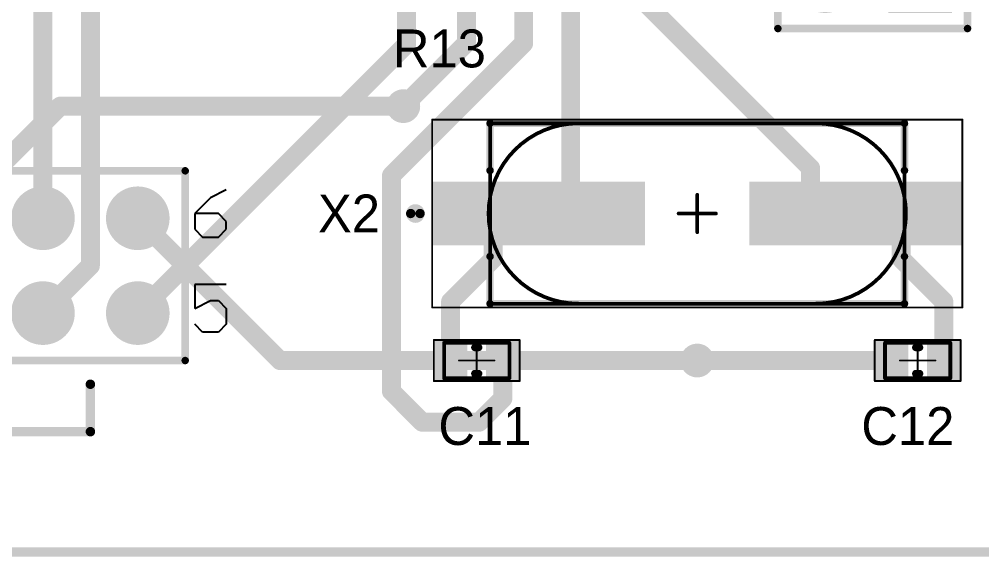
# Model space of a CAD drawing. Header units: millimetres. Extents: x 33 to 205, y 32 to 95.
# Drawn here: x 55.24 to 81.03, y 32.97 to 47.37 of the extents above; entities that cross this region are included whole.
import ezdxf

# ---------------------------------------------------------------- set-up
doc = ezdxf.new("R2010")
doc.units = ezdxf.units.MM
for name, color, linetype in [('BottomLayer', 5, 'Continuous'), ('BottomSolder', 6, 'Continuous'), ('Mechanical13', 56, 'Continuous'), ('Mechanical15', 56, 'Continuous'), ('Mechanical2', 216, 'Continuous'), ('MultiLayer', 9, 'Continuous'), ('PadHoleLayer', 156, 'Continuous'), ('TopLayer', 1, 'Continuous'), ('TopOverlay', 2, 'Continuous'), ('TopPaste', 8, 'Continuous'), ('TopSolder', 216, 'Continuous'), ('ViaHoleLayer', 16, 'Continuous')]:
    doc.layers.add(name, color=color, linetype=linetype)

# ---------------------------------------------------------------- blocks, each defined once
blk = doc.blocks.new('CTS_ATS_SM_XTAL_2_10')
at = {"layer": 'Mechanical13', "const_width": 0.1}
for points in [[(-3.175, -2.415, -1), (-3.175, 2.415)], [(3.175, 2.415, -1), (3.175, -2.415)]]:
    blk.add_lwpolyline(points, format="xyb", dxfattribs=at)
for points in [[(-5.55, 2.415), (5.55, 2.415)], [(-5.55, -2.415), (-5.55, 2.415)], [(-3.175, 2.415), (3.175, 2.415)], [(5.55, -2.415), (5.55, 2.415)], [(-5.55, -2.415), (5.55, -2.415)], [(-3.175, -2.415), (3.175, -2.415)]]:
    blk.add_lwpolyline(points, dxfattribs=at)
at = {"layer": 'Mechanical13', "const_width": 0.05}
for points in [[(-5.575, 2.415, 1), (-5.525, 2.415, 1)], [(-5.575, 2.415, 1), (-5.525, 2.415, 1)], [(-3.2, 2.415, 1), (-3.15, 2.415, 1)], [(-3.2, 2.415, 1), (-3.15, 2.415, 1)], [(3.15, 2.415, 1), (3.2, 2.415, 1)], [(3.15, 2.415, 1), (3.2, 2.415, 1)], [(5.525, 2.415, 1), (5.575, 2.415, 1)], [(5.525, 2.415, 1), (5.575, 2.415, 1)], [(-5.575, -2.415, 1), (-5.525, -2.415, 1)], [(-5.575, -2.415, 1), (-5.525, -2.415, 1)], [(-3.2, -2.415, 1), (-3.15, -2.415, 1)], [(-3.2, -2.415, 1), (-3.15, -2.415, 1)], [(3.15, -2.415, 1), (3.2, -2.415, 1)], [(3.15, -2.415, 1), (3.2, -2.415, 1)], [(5.525, -2.415, 1), (5.575, -2.415, 1)], [(5.525, -2.415, 1), (5.575, -2.415, 1)]]:
    blk.add_lwpolyline(points, format="xyb", close=True, dxfattribs=at)
at = {"layer": 'Mechanical15'}
for points, const_width in [([(-7.1, 2.515), (7.1, 2.515)], 0.05), ([(-7.1, -2.515), (-7.1, 2.515)], 0.05), ([(7.1, -2.515), (7.1, 2.515)], 0.05), ([(0, -0.5), (0, 0.5)], 0.1), ([(-0.5, 0), (0.5, 0)], 0.1), ([(-7.1, -2.515), (7.1, -2.515)], 0.05)]:
    blk.add_lwpolyline(points, dxfattribs=dict(at, const_width=const_width))
for points, const_width in [([(-7.113, 2.515, 1), (-7.088, 2.515, 1)], 0.025), ([(-7.113, 2.515, 1), (-7.088, 2.515, 1)], 0.025), ([(7.088, 2.515, 1), (7.113, 2.515, 1)], 0.025), ([(7.088, 2.515, 1), (7.113, 2.515, 1)], 0.025), ([(-0.025, 0.5, 1), (0.025, 0.5, 1)], 0.05), ([(-0.525, 0, 1), (-0.475, 0, 1)], 0.05), ([(0.475, 0, 1), (0.525, 0, 1)], 0.05), ([(-0.025, -0.5, 1), (0.025, -0.5, 1)], 0.05), ([(-7.113, -2.515, 1), (-7.088, -2.515, 1)], 0.025), ([(-7.113, -2.515, 1), (-7.088, -2.515, 1)], 0.025), ([(7.088, -2.515, 1), (7.113, -2.515, 1)], 0.025), ([(7.088, -2.515, 1), (7.113, -2.515, 1)], 0.025)]:
    blk.add_lwpolyline(points, format="xyb", close=True, dxfattribs=dict(at, const_width=const_width))
at = {"layer": 'TopLayer'}
for points in [[(-7, 0.75), (-7, -0.75), (-1.5, 0.75), (-1.5, -0.75)], [(7, -0.75), (7, 0.75), (1.5, -0.75), (1.5, 0.75)]]:
    blk.add_solid(points, dxfattribs=at)
at = {"layer": 'TopOverlay', "const_width": 0.2}
for points in [[(-5.55, 2.415), (5.55, 2.415)], [(-5.55, 1.15), (-5.55, 2.415)], [(5.55, 1.15), (5.55, 2.415)], [(-5.55, -2.415), (-5.55, -1.15)], [(5.55, -2.415), (5.55, -1.15)], [(-5.55, -2.415), (5.55, -2.415)]]:
    blk.add_lwpolyline(points, dxfattribs=at)
at = {"layer": 'TopOverlay'}
for points, const_width in [([(-5.6, 2.415, 1), (-5.5, 2.415, 1)], 0.1), ([(-5.6, 2.415, 1), (-5.5, 2.415, 1)], 0.1), ([(5.5, 2.415, 1), (5.6, 2.415, 1)], 0.1), ([(5.5, 2.415, 1), (5.6, 2.415, 1)], 0.1), ([(-5.6, 1.15, 1), (-5.5, 1.15, 1)], 0.1), ([(5.5, 1.15, 1), (5.6, 1.15, 1)], 0.1), ([(-7.425, 0, 1), (-7.675, 0, 1)], 0.25), ([(-7.738, 0, 1), (-7.613, 0, 1)], 0.125), ([(-7.487, 0, 1), (-7.362, 0, 1)], 0.125), ([(-5.6, -1.15, 1), (-5.5, -1.15, 1)], 0.1), ([(5.5, -1.15, 1), (5.6, -1.15, 1)], 0.1), ([(-5.6, -2.415, 1), (-5.5, -2.415, 1)], 0.1), ([(-5.6, -2.415, 1), (-5.5, -2.415, 1)], 0.1), ([(5.5, -2.415, 1), (5.6, -2.415, 1)], 0.1), ([(5.5, -2.415, 1), (5.6, -2.415, 1)], 0.1)]:
    blk.add_lwpolyline(points, format="xyb", close=True, dxfattribs=dict(at, const_width=const_width))
at = {"layer": 'TopPaste'}
for points in [[(-7, 0.75), (-7, -0.75), (-1.5, 0.75), (-1.5, -0.75)], [(7, -0.75), (7, 0.75), (1.5, -0.75), (1.5, 0.75)]]:
    blk.add_solid(points, dxfattribs=at)
at = {"layer": 'TopSolder'}
for points in [[(-7.102, 0.852), (-7.102, -0.852), (-1.398, 0.852), (-1.398, -0.852)], [(7.102, -0.852), (7.102, 0.852), (1.398, -0.852), (1.398, 0.852)]]:
    blk.add_solid(points, dxfattribs=at)
blk = doc.blocks.new('HDR2X3_48')
at = {"layer": 'BottomLayer', "const_width": 0.75}
for points in [[(-0.375, 2.54, 1), (0.375, 2.54, 1)], [(2.165, 2.54, 1), (2.915, 2.54, 1)], [(4.705, 2.54, 1), (5.455, 2.54, 1)], [(2.165, 0, 1), (2.915, 0, 1)], [(4.705, 0, 1), (5.455, 0, 1)]]:
    blk.add_lwpolyline(points, format="xyb", close=True, dxfattribs=at)
at = {"layer": 'BottomLayer'}
blk.add_solid([(-0.75, -0.75), (0.75, -0.75), (-0.75, 0.75), (0.75, 0.75)], dxfattribs=at)
at = {"layer": 'BottomSolder', "const_width": 0.852}
for points in [[(-0.426, 2.54, 1), (0.426, 2.54, 1)], [(2.114, 2.54, 1), (2.966, 2.54, 1)], [(4.654, 2.54, 1), (5.506, 2.54, 1)], [(2.114, 0, 1), (2.966, 0, 1)], [(4.654, 0, 1), (5.506, 0, 1)]]:
    blk.add_lwpolyline(points, format="xyb", close=True, dxfattribs=at)
at = {"layer": 'BottomSolder'}
blk.add_solid([(-0.852, -0.852), (0.852, -0.852), (-0.852, 0.852), (0.852, 0.852)], dxfattribs=at)
at = {"layer": 'MultiLayer', "const_width": 0.75}
for points in [[(-0.375, 2.54, 1), (0.375, 2.54, 1)], [(2.165, 2.54, 1), (2.915, 2.54, 1)], [(4.705, 2.54, 1), (5.455, 2.54, 1)], [(2.165, 0, 1), (2.915, 0, 1)], [(4.705, 0, 1), (5.455, 0, 1)]]:
    blk.add_lwpolyline(points, format="xyb", close=True, dxfattribs=at)
at = {"layer": 'MultiLayer'}
blk.add_solid([(-0.75, -0.75), (0.75, -0.75), (-0.75, 0.75), (0.75, 0.75)], dxfattribs=at)
at = {"layer": 'PadHoleLayer', "const_width": 0.45}
for points in [[(-0.225, 2.54, 1), (0.225, 2.54, 1)], [(2.315, 2.54, 1), (2.765, 2.54, 1)], [(4.855, 2.54, 1), (5.305, 2.54, 1)], [(-0.225, 0, 1), (0.225, 0, 1)], [(2.315, 0, 1), (2.765, 0, 1)], [(4.855, 0, 1), (5.305, 0, 1)]]:
    blk.add_lwpolyline(points, format="xyb", close=True, dxfattribs=at)
at = {"layer": 'TopLayer', "const_width": 0.75}
for points in [[(-0.375, 2.54, 1), (0.375, 2.54, 1)], [(2.165, 2.54, 1), (2.915, 2.54, 1)], [(4.705, 2.54, 1), (5.455, 2.54, 1)], [(2.165, 0, 1), (2.915, 0, 1)], [(4.705, 0, 1), (5.455, 0, 1)]]:
    blk.add_lwpolyline(points, format="xyb", close=True, dxfattribs=at)
at = {"layer": 'TopLayer'}
blk.add_solid([(-0.75, -0.75), (0.75, -0.75), (-0.75, 0.75), (0.75, 0.75)], dxfattribs=at)
at = {"layer": 'TopOverlay'}
for p, q in [((-2.328, 3.302), (-2.54, 3.09)), ((-1.905, 3.302), (-2.328, 3.302)), ((-1.694, 3.09), (-1.905, 3.302)), ((7.45, 3.302), (7.027, 3.09)), ((-2.54, 2.032), (-1.694, 2.878)), ((-1.694, 2.878), (-1.694, 3.09)), ((7.027, 3.09), (6.604, 2.667)), ((6.604, 2.667), (6.604, 2.244)), ((7.239, 2.667), (6.604, 2.667)), ((7.45, 2.455), (7.239, 2.667)), ((7.45, 2.244), (7.45, 2.455)), ((6.604, 2.244), (6.816, 2.032)), ((7.239, 2.032), (7.45, 2.244)), ((-1.694, 2.032), (-2.54, 2.032)), ((6.816, 2.032), (7.239, 2.032)), ((-1.82, 0.762), (-2.032, 0.55)), ((-1.82, -0.508), (-1.82, 0.762)), ((7.45, 0.762), (6.604, 0.762)), ((6.604, 0.762), (6.604, 0.127)), ((6.604, 0.127), (7.027, 0.338)), ((7.027, 0.338), (7.239, 0.338)), ((7.239, 0.338), (7.45, 0.127)), ((7.45, 0.127), (7.45, -0.296)), ((-2.032, -0.508), (-1.609, -0.508)), ((-1.609, -0.508), (-1.82, -0.508)), ((6.816, -0.508), (6.604, -0.296)), ((7.239, -0.508), (6.816, -0.508)), ((7.45, -0.296), (7.239, -0.508))]:
    blk.add_line(p, q, dxfattribs=at)
at = {"layer": 'TopOverlay', "const_width": 0.2}
for points in [[(-1.27, -1.27), (-1.27, 3.81)], [(-1.27, 3.81), (6.35, 3.81)], [(6.35, -1.27), (6.35, 3.81)], [(-1.27, -1.27), (6.35, -1.27)], [(1.482, -1.27), (6.35, -1.27)]]:
    blk.add_lwpolyline(points, dxfattribs=at)
at = {"layer": 'TopOverlay', "const_width": 0.1}
for points in [[(-1.32, 3.81, 1), (-1.22, 3.81, 1)], [(-1.32, 3.81, 1), (-1.22, 3.81, 1)], [(6.3, 3.81, 1), (6.4, 3.81, 1)], [(6.3, 3.81, 1), (6.4, 3.81, 1)], [(-1.32, -1.27, 1), (-1.22, -1.27, 1)], [(-1.32, -1.27, 1), (-1.22, -1.27, 1)], [(1.432, -1.27, 1), (1.532, -1.27, 1)], [(6.3, -1.27, 1), (6.4, -1.27, 1)], [(6.3, -1.27, 1), (6.4, -1.27, 1)], [(6.3, -1.27, 1), (6.4, -1.27, 1)]]:
    blk.add_lwpolyline(points, format="xyb", close=True, dxfattribs=at)
at = {"layer": 'TopSolder', "const_width": 0.852}
for points in [[(-0.426, 2.54, 1), (0.426, 2.54, 1)], [(2.114, 2.54, 1), (2.966, 2.54, 1)], [(4.654, 2.54, 1), (5.506, 2.54, 1)], [(2.114, 0, 1), (2.966, 0, 1)], [(4.654, 0, 1), (5.506, 0, 1)]]:
    blk.add_lwpolyline(points, format="xyb", close=True, dxfattribs=at)
at = {"layer": 'TopSolder'}
blk.add_solid([(-0.852, -0.852), (0.852, -0.852), (-0.852, 0.852), (0.852, 0.852)], dxfattribs=at)
blk = doc.blocks.new('HDR1X2_49')
at = {"layer": 'BottomLayer', "const_width": 0.75}
blk.add_lwpolyline([(2.165, 0, 1), (2.915, 0, 1)], format="xyb", close=True, dxfattribs=at)
at = {"layer": 'BottomLayer'}
blk.add_solid([(-0.75, -0.75), (0.75, -0.75), (-0.75, 0.75), (0.75, 0.75)], dxfattribs=at)
at = {"layer": 'BottomSolder', "const_width": 0.852}
blk.add_lwpolyline([(2.114, 0, 1), (2.966, 0, 1)], format="xyb", close=True, dxfattribs=at)
at = {"layer": 'BottomSolder'}
blk.add_solid([(-0.852, -0.852), (0.852, -0.852), (-0.852, 0.852), (0.852, 0.852)], dxfattribs=at)
at = {"layer": 'MultiLayer', "const_width": 0.75}
blk.add_lwpolyline([(2.165, 0, 1), (2.915, 0, 1)], format="xyb", close=True, dxfattribs=at)
at = {"layer": 'MultiLayer'}
blk.add_solid([(-0.75, -0.75), (0.75, -0.75), (-0.75, 0.75), (0.75, 0.75)], dxfattribs=at)
at = {"layer": 'PadHoleLayer', "const_width": 0.45}
for points in [[(-0.225, 0, 1), (0.225, 0, 1)], [(2.315, 0, 1), (2.765, 0, 1)]]:
    blk.add_lwpolyline(points, format="xyb", close=True, dxfattribs=at)
at = {"layer": 'TopLayer', "const_width": 0.75}
blk.add_lwpolyline([(2.165, 0, 1), (2.915, 0, 1)], format="xyb", close=True, dxfattribs=at)
at = {"layer": 'TopLayer'}
blk.add_solid([(-0.75, -0.75), (0.75, -0.75), (-0.75, 0.75), (0.75, 0.75)], dxfattribs=at)
at = {"layer": 'TopOverlay', "const_width": 0.2}
for points in [[(-1.27, 1.27), (-1.27, -1.27)], [(3.81, 1.27), (-1.27, 1.27)], [(3.81, 1.27), (3.81, -1.27)], [(3.81, -1.27), (-1.27, -1.27)]]:
    blk.add_lwpolyline(points, dxfattribs=at)
at = {"layer": 'TopOverlay', "const_width": 0.1}
for points in [[(-1.32, 1.27, 1), (-1.22, 1.27, 1)], [(-1.32, 1.27, 1), (-1.22, 1.27, 1)], [(3.76, 1.27, 1), (3.86, 1.27, 1)], [(3.76, 1.27, 1), (3.86, 1.27, 1)], [(-1.32, -1.27, 1), (-1.22, -1.27, 1)], [(-1.32, -1.27, 1), (-1.22, -1.27, 1)], [(3.76, -1.27, 1), (3.86, -1.27, 1)], [(3.76, -1.27, 1), (3.86, -1.27, 1)]]:
    blk.add_lwpolyline(points, format="xyb", close=True, dxfattribs=at)
at = {"layer": 'TopSolder', "const_width": 0.852}
blk.add_lwpolyline([(2.114, 0, 1), (2.966, 0, 1)], format="xyb", close=True, dxfattribs=at)
at = {"layer": 'TopSolder'}
blk.add_solid([(-0.852, -0.852), (0.852, -0.852), (-0.852, 0.852), (0.852, 0.852)], dxfattribs=at)
blk = doc.blocks.new('CAPC0603_1608_100_L_63')
at = {"layer": 'Mechanical13', "const_width": 0.1}
for points in [[(-0.875, -0.475), (-0.875, 0.475)], [(-0.875, 0.475), (0.875, 0.475)], [(0.875, -0.475), (0.875, 0.475)], [(-0.875, -0.475), (0.875, -0.475)]]:
    blk.add_lwpolyline(points, dxfattribs=at)
at = {"layer": 'Mechanical13', "const_width": 0.05}
for points in [[(-0.9, 0.475, 1), (-0.85, 0.475, 1)], [(-0.9, 0.475, 1), (-0.85, 0.475, 1)], [(0.85, 0.475, 1), (0.9, 0.475, 1)], [(0.85, 0.475, 1), (0.9, 0.475, 1)], [(-0.9, -0.475, 1), (-0.85, -0.475, 1)], [(-0.9, -0.475, 1), (-0.85, -0.475, 1)], [(0.85, -0.475, 1), (0.9, -0.475, 1)], [(0.85, -0.475, 1), (0.9, -0.475, 1)]]:
    blk.add_lwpolyline(points, format="xyb", close=True, dxfattribs=at)
at = {"layer": 'Mechanical15', "const_width": 0.05}
for points in [[(-1.15, -0.55), (-1.15, 0.55)], [(-1.15, 0.55), (1.15, 0.55)], [(1.15, -0.55), (1.15, 0.55)], [(0, -0.475), (0, 0.475)], [(-0.475, 0), (0.475, 0)], [(-1.15, -0.55), (1.15, -0.55)]]:
    blk.add_lwpolyline(points, dxfattribs=at)
at = {"layer": 'Mechanical15', "const_width": 0.025}
for points in [[(-1.162, 0.55, 1), (-1.137, 0.55, 1)], [(-1.162, 0.55, 1), (-1.137, 0.55, 1)], [(1.138, 0.55, 1), (1.162, 0.55, 1)], [(1.138, 0.55, 1), (1.162, 0.55, 1)], [(-0.012, 0.475, 1), (0.013, 0.475, 1)], [(-0.487, 0, 1), (-0.462, 0, 1)], [(0.463, 0, 1), (0.487, 0, 1)], [(-0.012, -0.475, 1), (0.013, -0.475, 1)], [(-1.162, -0.55, 1), (-1.137, -0.55, 1)], [(-1.162, -0.55, 1), (-1.137, -0.55, 1)], [(1.138, -0.55, 1), (1.162, -0.55, 1)], [(1.138, -0.55, 1), (1.162, -0.55, 1)]]:
    blk.add_lwpolyline(points, format="xyb", close=True, dxfattribs=at)
at = {"layer": 'TopLayer'}
for points in [[(-0.35, -0.45), (-0.35, 0.45), (-1.05, -0.45), (-1.05, 0.45)], [(1.05, -0.45), (1.05, 0.45), (0.35, -0.45), (0.35, 0.45)]]:
    blk.add_solid(points, dxfattribs=at)
at = {"layer": 'TopOverlay', "const_width": 0.2}
for points in [[(-0.05, 0.35), (0.05, 0.35)], [(-0.05, -0.35), (0.05, -0.35)]]:
    blk.add_lwpolyline(points, dxfattribs=at)
at = {"layer": 'TopOverlay', "const_width": 0.1}
for points in [[(-0.1, 0.35, 1), (0, 0.35, 1)], [(0, 0.35, 1), (0.1, 0.35, 1)], [(-0.1, -0.35, 1), (0, -0.35, 1)], [(0, -0.35, 1), (0.1, -0.35, 1)]]:
    blk.add_lwpolyline(points, format="xyb", close=True, dxfattribs=at)
at = {"layer": 'TopPaste'}
for points in [[(-0.35, -0.45), (-0.35, 0.45), (-1.05, -0.45), (-1.05, 0.45)], [(1.05, -0.45), (1.05, 0.45), (0.35, -0.45), (0.35, 0.45)]]:
    blk.add_solid(points, dxfattribs=at)
at = {"layer": 'TopSolder'}
for points in [[(-0.248, -0.552), (-0.248, 0.552), (-1.152, -0.552), (-1.152, 0.552)], [(1.152, -0.552), (1.152, 0.552), (0.248, -0.552), (0.248, 0.552)]]:
    blk.add_solid(points, dxfattribs=at)
blk = doc.blocks.new('CAPC0603_1608_100_L_65')
at = {"layer": 'Mechanical13', "const_width": 0.1}
for points in [[(-0.875, 0.475), (-0.875, -0.475)], [(0.875, 0.475), (-0.875, 0.475)], [(0.875, 0.475), (0.875, -0.475)], [(0.875, -0.475), (-0.875, -0.475)]]:
    blk.add_lwpolyline(points, dxfattribs=at)
at = {"layer": 'Mechanical13', "const_width": 0.05}
for points in [[(-0.9, 0.475, 1), (-0.85, 0.475, 1)], [(-0.9, 0.475, 1), (-0.85, 0.475, 1)], [(0.85, 0.475, 1), (0.9, 0.475, 1)], [(0.85, 0.475, 1), (0.9, 0.475, 1)], [(-0.9, -0.475, 1), (-0.85, -0.475, 1)], [(-0.9, -0.475, 1), (-0.85, -0.475, 1)], [(0.85, -0.475, 1), (0.9, -0.475, 1)], [(0.85, -0.475, 1), (0.9, -0.475, 1)]]:
    blk.add_lwpolyline(points, format="xyb", close=True, dxfattribs=at)
at = {"layer": 'Mechanical15', "const_width": 0.05}
for points in [[(-1.15, 0.55), (-1.15, -0.55)], [(1.15, 0.55), (-1.15, 0.55)], [(1.15, 0.55), (1.15, -0.55)], [(0, 0.475), (0, -0.475)], [(0.475, 0), (-0.475, 0)], [(1.15, -0.55), (-1.15, -0.55)]]:
    blk.add_lwpolyline(points, dxfattribs=at)
at = {"layer": 'Mechanical15', "const_width": 0.025}
for points in [[(-1.162, 0.55, 1), (-1.137, 0.55, 1)], [(-1.162, 0.55, 1), (-1.137, 0.55, 1)], [(1.138, 0.55, 1), (1.162, 0.55, 1)], [(1.138, 0.55, 1), (1.162, 0.55, 1)], [(-0.012, 0.475, 1), (0.013, 0.475, 1)], [(-0.487, 0, 1), (-0.462, 0, 1)], [(0.463, 0, 1), (0.487, 0, 1)], [(-0.012, -0.475, 1), (0.013, -0.475, 1)], [(-1.162, -0.55, 1), (-1.137, -0.55, 1)], [(-1.162, -0.55, 1), (-1.137, -0.55, 1)], [(1.138, -0.55, 1), (1.162, -0.55, 1)], [(1.138, -0.55, 1), (1.162, -0.55, 1)]]:
    blk.add_lwpolyline(points, format="xyb", close=True, dxfattribs=at)
at = {"layer": 'TopLayer'}
for points in [[(-0.35, -0.45), (-0.35, 0.45), (-1.05, -0.45), (-1.05, 0.45)], [(1.05, -0.45), (1.05, 0.45), (0.35, -0.45), (0.35, 0.45)]]:
    blk.add_solid(points, dxfattribs=at)
at = {"layer": 'TopOverlay', "const_width": 0.2}
for points in [[(0.05, 0.35), (-0.05, 0.35)], [(0.05, -0.35), (-0.05, -0.35)]]:
    blk.add_lwpolyline(points, dxfattribs=at)
at = {"layer": 'TopOverlay', "const_width": 0.1}
for points in [[(-0.1, 0.35, 1), (0, 0.35, 1)], [(0, 0.35, 1), (0.1, 0.35, 1)], [(-0.1, -0.35, 1), (0, -0.35, 1)], [(0, -0.35, 1), (0.1, -0.35, 1)]]:
    blk.add_lwpolyline(points, format="xyb", close=True, dxfattribs=at)
at = {"layer": 'TopPaste'}
for points in [[(-0.35, -0.45), (-0.35, 0.45), (-1.05, -0.45), (-1.05, 0.45)], [(1.05, -0.45), (1.05, 0.45), (0.35, -0.45), (0.35, 0.45)]]:
    blk.add_solid(points, dxfattribs=at)
at = {"layer": 'TopSolder'}
for points in [[(-0.248, -0.552), (-0.248, 0.552), (-1.152, -0.552), (-1.152, 0.552)], [(1.152, -0.552), (1.152, 0.552), (0.248, -0.552), (0.248, 0.552)]]:
    blk.add_solid(points, dxfattribs=at)

msp = doc.modelspace()

# ---------------------------------------------------------------- linework, layer by layer
at = {"layer": 'BottomLayer'}
for points, const_width in [([(65.357, 45.039, 1), (65.707, 45.039, 1)], 0.35), ([(56.215, 45.039, 1), (56.469, 45.039, 1)], 0.254), ([(56.215, 45.039, 1), (56.469, 45.039, 1)], 0.254), ([(65.405, 45.039, 1), (65.659, 45.039, 1)], 0.254), ([(58.293, 42.037, 1), (58.547, 42.037, 1)], 0.254), ([(62.103, 38.227, 1), (62.357, 38.227, 1)], 0.254), ([(62.103, 38.227, 1), (62.357, 38.227, 1)], 0.254), ([(73.231, 38.227, 1), (73.581, 38.227, 1)], 0.35), ([(73.279, 38.227, 1), (73.533, 38.227, 1)], 0.254)]:
    msp.add_lwpolyline(points, format="xyb", close=True, dxfattribs=dict(at, const_width=const_width))
at = {"layer": 'BottomLayer', "const_width": 0.508}
for points in [[(53.34, 42.037), (56.342, 45.039)], [(56.342, 45.039), (65.532, 45.039)], [(58.42, 42.037), (62.23, 38.227)], [(62.23, 38.227), (73.406, 38.227)]]:
    msp.add_lwpolyline(points, dxfattribs=at)
at = {"layer": 'BottomSolder', "const_width": 0.452}
for points in [[(65.306, 45.039, 1), (65.758, 45.039, 1)], [(73.18, 38.227, 1), (73.632, 38.227, 1)]]:
    msp.add_lwpolyline(points, format="xyb", close=True, dxfattribs=at)
at = {"layer": 'Mechanical2', "const_width": 0.254}
msp.add_lwpolyline([(38.1, 33.1), (205.105, 33.1)], dxfattribs=at)
at = {"layer": 'MultiLayer', "const_width": 0.35}
for points in [[(65.357, 45.039, 1), (65.707, 45.039, 1)], [(73.231, 38.227, 1), (73.581, 38.227, 1)]]:
    msp.add_lwpolyline(points, format="xyb", close=True, dxfattribs=at)
at = {"layer": 'TopLayer', "const_width": 0.508}
for points in [[(70.015, 42.66), (70.015, 63.057)], [(68.756, 46.721), (68.756, 51.181)], [(70.815, 49.005), (76.442, 43.378)], [(65.621, 46.698), (65.621, 48.52)], [(67.221, 46.728), (67.221, 48.52)], [(55.88, 42.037), (55.88, 48.061)], [(57.15, 40.767), (57.15, 47.879)], [(58.42, 39.497), (65.621, 46.698)], [(65.215, 43.18), (68.756, 46.721)], [(65.532, 45.039), (67.221, 46.728)], [(76.442, 42.66), (76.442, 43.378)], [(65.215, 37.401), (65.215, 43.18)], [(69.519, 42.164), (70.015, 42.66)], [(76.442, 42.66), (76.938, 42.164)], [(67.942, 41.668), (68.438, 42.164)], [(68.438, 42.164), (69.156, 42.164)], [(69.156, 42.164), (69.519, 42.164)], [(76.938, 42.164), (77.656, 42.164)], [(77.656, 42.164), (78.374, 42.164)], [(78.374, 42.164), (78.87, 41.668)], [(67.942, 40.95), (67.942, 41.668)], [(78.87, 40.95), (78.87, 41.668)], [(55.88, 39.497), (57.15, 40.767)], [(66.799, 39.807), (67.942, 40.95)], [(78.87, 40.95), (80.01, 39.81)], [(66.799, 38.227), (66.799, 39.807)], [(80.01, 38.227), (80.01, 39.81)], [(68.199, 37.211), (68.199, 38.227)], [(68.199, 38.227), (73.406, 38.227)], [(73.406, 38.227), (78.61, 38.227)], [(65.215, 37.401), (66.04, 36.576)], [(67.564, 36.576), (68.199, 37.211)], [(66.04, 36.576), (67.564, 36.576)]]:
    msp.add_lwpolyline(points, dxfattribs=at)
at = {"layer": 'TopLayer'}
for points, const_width in [([(65.494, 46.698, 1), (65.748, 46.698, 1)], 0.254), ([(65.494, 46.698, 1), (65.748, 46.698, 1)], 0.254), ([(67.094, 46.728, 1), (67.348, 46.728, 1)], 0.254), ([(67.094, 46.728, 1), (67.348, 46.728, 1)], 0.254), ([(68.629, 46.721, 1), (68.883, 46.721, 1)], 0.254), ([(68.629, 46.721, 1), (68.883, 46.721, 1)], 0.254), ([(65.357, 45.039, 1), (65.707, 45.039, 1)], 0.35), ([(65.405, 45.039, 1), (65.659, 45.039, 1)], 0.254), ([(76.315, 43.378, 1), (76.569, 43.378, 1)], 0.254), ([(76.315, 43.378, 1), (76.569, 43.378, 1)], 0.254), ([(65.088, 43.18, 1), (65.342, 43.18, 1)], 0.254), ([(65.088, 43.18, 1), (65.342, 43.18, 1)], 0.254), ([(69.888, 42.66, 1), (70.142, 42.66, 1)], 0.254), ([(69.888, 42.66, 1), (70.142, 42.66, 1)], 0.254), ([(76.315, 42.66, 1), (76.569, 42.66, 1)], 0.254), ([(76.315, 42.66, 1), (76.569, 42.66, 1)], 0.254), ([(55.753, 42.037, 1), (56.007, 42.037, 1)], 0.254), ([(68.311, 42.164, 1), (68.565, 42.164, 1)], 0.254), ([(68.311, 42.164, 1), (68.565, 42.164, 1)], 0.254), ([(69.029, 42.164, 1), (69.283, 42.164, 1)], 0.254), ([(69.029, 42.164, 1), (69.283, 42.164, 1)], 0.254), ([(69.392, 42.164, 1), (69.646, 42.164, 1)], 0.254), ([(69.392, 42.164, 1), (69.646, 42.164, 1)], 0.254), ([(76.811, 42.164, 1), (77.065, 42.164, 1)], 0.254), ([(76.811, 42.164, 1), (77.065, 42.164, 1)], 0.254), ([(77.529, 42.164, 1), (77.783, 42.164, 1)], 0.254), ([(77.529, 42.164, 1), (77.783, 42.164, 1)], 0.254), ([(78.247, 42.164, 1), (78.501, 42.164, 1)], 0.254), ([(78.247, 42.164, 1), (78.501, 42.164, 1)], 0.254), ([(67.815, 41.668, 1), (68.069, 41.668, 1)], 0.254), ([(67.815, 41.668, 1), (68.069, 41.668, 1)], 0.254), ([(78.743, 41.668, 1), (78.997, 41.668, 1)], 0.254), ([(78.743, 41.668, 1), (78.997, 41.668, 1)], 0.254), ([(57.023, 40.767, 1), (57.277, 40.767, 1)], 0.254), ([(57.023, 40.767, 1), (57.277, 40.767, 1)], 0.254), ([(67.815, 40.95, 1), (68.069, 40.95, 1)], 0.254), ([(67.815, 40.95, 1), (68.069, 40.95, 1)], 0.254), ([(78.743, 40.95, 1), (78.997, 40.95, 1)], 0.254), ([(78.743, 40.95, 1), (78.997, 40.95, 1)], 0.254), ([(66.672, 39.807, 1), (66.926, 39.807, 1)], 0.254), ([(66.672, 39.807, 1), (66.926, 39.807, 1)], 0.254), ([(79.883, 39.81, 1), (80.137, 39.81, 1)], 0.254), ([(79.883, 39.81, 1), (80.137, 39.81, 1)], 0.254), ([(55.753, 39.497, 1), (56.007, 39.497, 1)], 0.254), ([(58.293, 39.497, 1), (58.547, 39.497, 1)], 0.254), ([(66.672, 38.227, 1), (66.926, 38.227, 1)], 0.254), ([(68.072, 38.227, 1), (68.326, 38.227, 1)], 0.254), ([(68.072, 38.227, 1), (68.326, 38.227, 1)], 0.254), ([(73.231, 38.227, 1), (73.581, 38.227, 1)], 0.35), ([(73.279, 38.227, 1), (73.533, 38.227, 1)], 0.254), ([(73.279, 38.227, 1), (73.533, 38.227, 1)], 0.254), ([(78.483, 38.227, 1), (78.737, 38.227, 1)], 0.254), ([(79.883, 38.227, 1), (80.137, 38.227, 1)], 0.254), ([(65.088, 37.401, 1), (65.342, 37.401, 1)], 0.254), ([(65.088, 37.401, 1), (65.342, 37.401, 1)], 0.254), ([(68.072, 37.211, 1), (68.326, 37.211, 1)], 0.254), ([(68.072, 37.211, 1), (68.326, 37.211, 1)], 0.254), ([(65.913, 36.576, 1), (66.167, 36.576, 1)], 0.254), ([(65.913, 36.576, 1), (66.167, 36.576, 1)], 0.254), ([(67.437, 36.576, 1), (67.691, 36.576, 1)], 0.254), ([(67.437, 36.576, 1), (67.691, 36.576, 1)], 0.254)]:
    msp.add_lwpolyline(points, format="xyb", close=True, dxfattribs=dict(at, const_width=const_width))
at = {"layer": 'TopOverlay', "const_width": 0.254}
for points in [[(57.15, 36.322), (57.15, 37.592)], [(54.61, 36.322), (57.15, 36.322)]]:
    msp.add_lwpolyline(points, dxfattribs=at)
at = {"layer": 'TopOverlay', "const_width": 0.127}
for points in [[(57.087, 37.592, 1), (57.214, 37.592, 1)], [(57.087, 36.322, 1), (57.214, 36.322, 1)], [(57.087, 36.322, 1), (57.214, 36.322, 1)]]:
    msp.add_lwpolyline(points, format="xyb", close=True, dxfattribs=at)
at = {"layer": 'TopSolder', "const_width": 0.452}
for points in [[(65.306, 45.039, 1), (65.758, 45.039, 1)], [(73.18, 38.227, 1), (73.632, 38.227, 1)]]:
    msp.add_lwpolyline(points, format="xyb", close=True, dxfattribs=at)
at = {"layer": 'ViaHoleLayer', "const_width": 0.2}
for points in [[(65.432, 45.039, 1), (65.632, 45.039, 1)], [(73.306, 38.227, 1), (73.506, 38.227, 1)]]:
    msp.add_lwpolyline(points, format="xyb", close=True, dxfattribs=at)

# ---------------------------------------------------------------- block references
for name, p, rotation in [('HDR1X2_49', (79.375, 48.387), 180), ('CTS_ATS_SM_XTAL_2_10', (73.406, 42.164), 360), ('HDR2X3_48', (53.34, 39.497), 360), ('CAPC0603_1608_100_L_65', (67.499, 38.227), 180)]:
    msp.add_blockref(name, p, dxfattribs=dict(rotation=rotation))
msp.add_blockref('CAPC0603_1608_100_L_63', (79.31, 38.227))

# ---------------------------------------------------------------- texts
at = {"layer": 'TopOverlay'}
for s, p in [('R13', (65.253, 46.076)), ('X2', (63.246, 41.656)), ('C11', (66.472, 35.966)), ('C12', (77.8, 35.966))]:
    msp.add_text(s, height=1.016, dxfattribs=at).set_placement(p)

doc.saveas('drawing.dxf')
